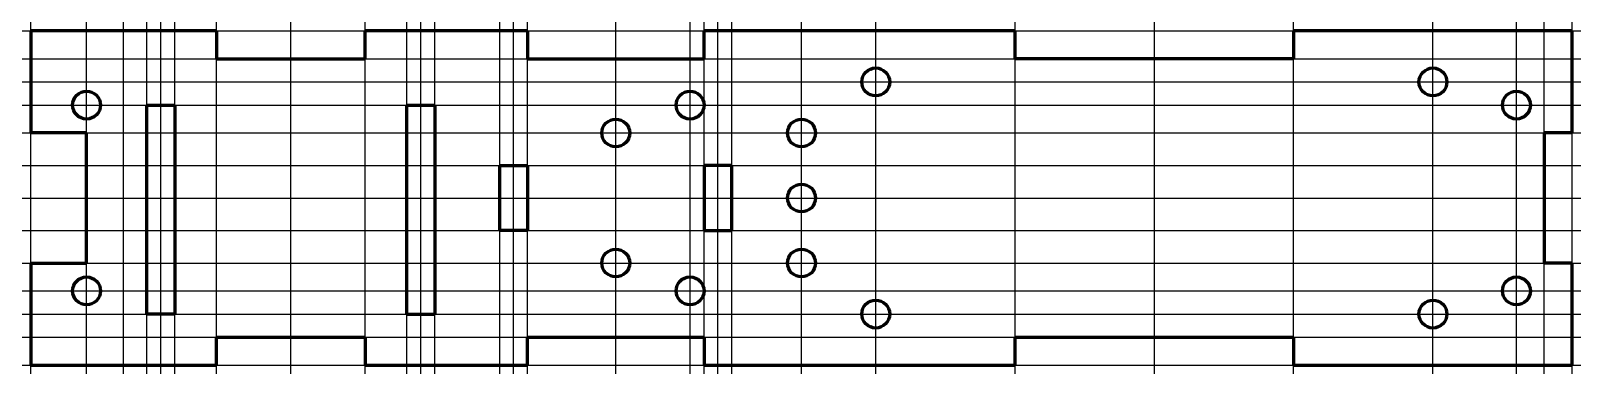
# Model space of a CAD drawing. Header units: millimetres. Extents: x -83 to 83, y -18 to 18.
import ezdxf

# ---------------------------------------------------------------- set-up
doc = ezdxf.new("R2010")
doc.units = ezdxf.units.MM
doc.linetypes.add('K5LT_BASIC', pattern=[0])

msp = doc.modelspace()

# ---------------------------------------------------------------- linework, layer by layer
at = {"color": 5, "linetype": 'K5LT_BASIC', "lineweight": 60, "true_color": 0x0000ff}
for p, q in [((-83, 18), (-83, 7)), ((-63, 18), (-83, 18)), ((-63, 18), (-63, 15)), ((-47, 15), (-47, 18)), ((-29.5, 18), (-47, 18)), ((-29.5, 18), (-29.5, 15)), ((-10.5, 15), (-10.5, 18)), ((23, 18), (-10.5, 18)), ((23, 15), (23, 18)), ((83, 18), (53, 18)), ((53, 18), (53, 15)), ((83, 7), (83, 18)), ((-63, 15), (-47, 15)), ((-29.5, 15), (-10.5, 15)), ((53, 15), (23, 15)), ((-70.5, -12.5), (-70.5, 10)), ((-70.5, 10), (-67.5, 10)), ((-67.5, 10), (-67.5, -12.5)), ((-42.5, -12.5), (-42.5, 10)), ((-42.5, 10), (-39.5, 10)), ((-39.5, 10), (-39.5, -12.5)), ((-77, 7), (-83, 7)), ((-77, -7), (-77, 7)), ((83, 7), (80, 7)), ((80, 7), (80, -7)), ((-32.5, -3.5), (-32.5, 3.5)), ((-32.5, 3.5), (-29.5, 3.5)), ((-29.5, 3.5), (-29.5, -3.5)), ((-7.5, 3.5), (-10.5, 3.5)), ((-10.5, 3.5), (-10.5, -3.5)), ((-7.5, -3.5), (-7.5, 3.5)), ((-29.5, -3.5), (-32.5, -3.5)), ((-10.5, -3.5), (-7.5, -3.5)), ((-83, -7), (-77, -7)), ((-83, -7), (-83, -18)), ((83, -7), (80, -7)), ((83, -18), (83, -7)), ((-67.5, -12.5), (-70.5, -12.5)), ((-42.5, -12.5), (-39.5, -12.5)), ((-63, -18), (-63, -15)), ((-63, -15), (-47, -15)), ((-47, -15), (-47, -18)), ((-29.5, -18), (-29.5, -15)), ((-29.5, -15), (-10.5, -15)), ((-10.5, -15), (-10.5, -18)), ((23, -18), (23, -15)), ((23, -15), (53, -15)), ((53, -15), (53, -18)), ((-83, -18), (-63, -18)), ((-47, -18), (-29.5, -18)), ((-10.5, -18), (23, -18)), ((53, -18), (83, -18))]:
    msp.add_line(p, q, dxfattribs=at)
at = {"color": 9, "true_color": 0xdca5c1}
for p, direction in [((-83, -89.16), (0, 1)), ((-63.76, 18), (1, 0)), ((-77, 3.76), (0, 1)), ((-73.02, 0), (0, 1)), ((-70.5, -12.5), (0, 1)), ((-69, -18), (0, 1)), ((-67.5, -12.5), (0, 1)), ((-63, -12.5), (0, 1)), ((-55, -22.14), (0, 1)), ((-47, -12.5), (0, 1)), ((-42.5, -12.5), (0, 1)), ((-41, -26.28), (0, 1)), ((-39.5, -12.5), (0, 1)), ((-32.5, -7), (0, 1)), ((-31, -7), (0, 1)), ((-29.5, -7), (0, 1)), ((-20, -5.85), (0, 1)), ((-12, 4.86), (0, 1)), ((-10.5, -10), (0, 1)), ((-9, -4.7), (0, 1)), ((-7.5, -10), (0, 1)), ((0, 0), (0, 1)), ((8, -7), (0, 1)), ((23, -18), (0, 1)), ((38, -5.25), (0, 1)), ((53, -18), (0, 1)), ((68, -3.5), (0, 1)), ((77, -10), (0, 1)), ((80, 1.77), (0, 1)), ((-58.75, 15), (1, 0)), ((41.57, 12.5), (1, 0)), ((-63.83, 10), (1, 0)), ((-77, 7), (1, 0)), ((-24.86, 3.5), (1, 0)), ((0, 0), (1, 0)), ((-24.86, -3.5), (1, 0)), ((-77, -7), (1, 0)), ((-63.83, -10), (1, 0)), ((41.57, -12.5), (1, 0)), ((83, -89.16), (0, 1)), ((-60.45, -15), (1, 0)), ((-63.76, -18), (1, 0))]:
    msp.add_xline(p, direction, dxfattribs=at)
at = {"color": 5, "linetype": 'K5LT_BASIC', "lineweight": 60, "true_color": 0x0000ff}
for centre in [(8, 12.5), (68, 12.5), (-77, 10), (-12, 10), (77, 10), (-20, 7), (0, 7), (0, 0), (-20, -7), (0, -7), (-77, -10), (-12, -10), (77, -10), (8, -12.5), (68, -12.5)]:
    msp.add_circle(centre, 1.5, dxfattribs=at)

doc.saveas('drawing.dxf')
